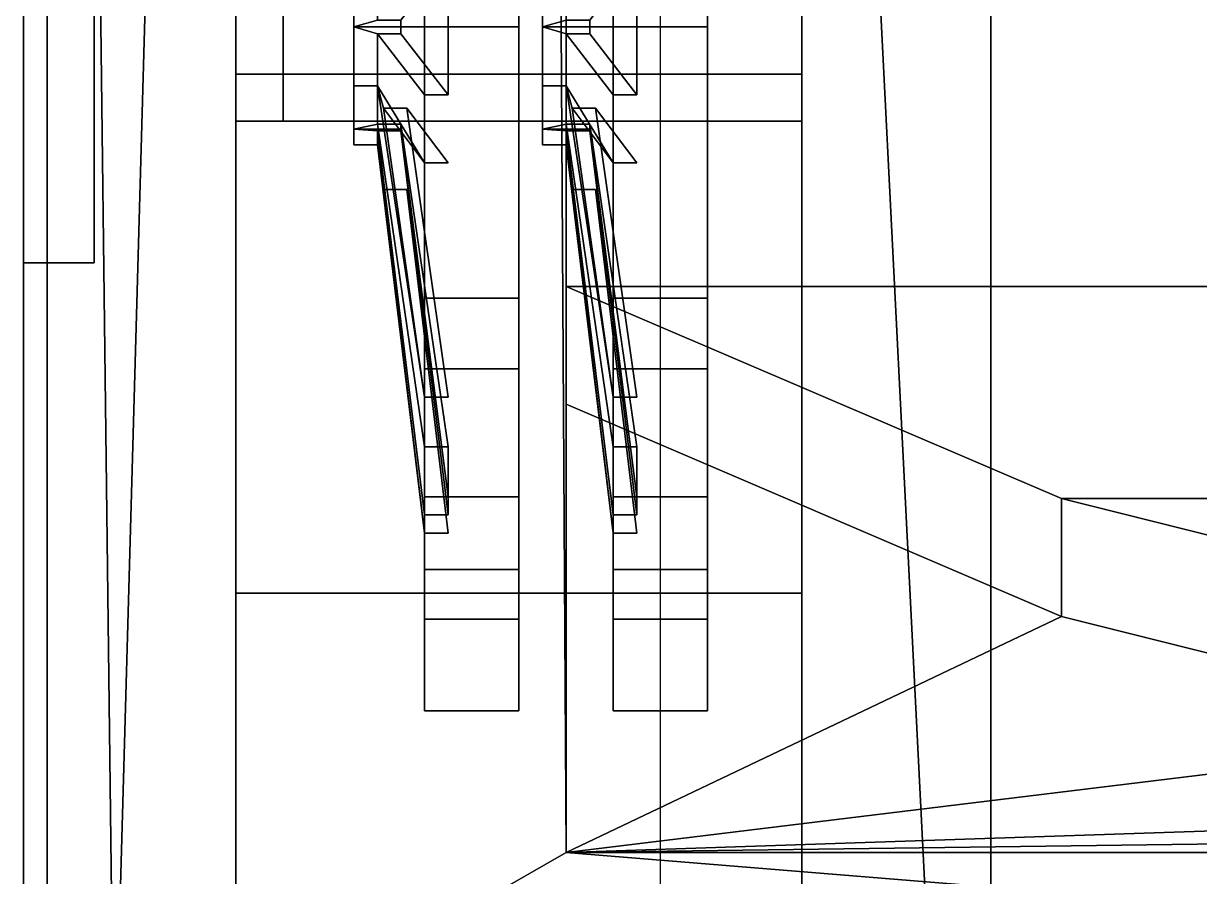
# Model space of a CAD drawing. Header units: millimetres. Extents: x -1.07 to 1.03, y -2.23 to 2.52.
# Drawn here: x -0.99 to -0.4915, y -0.1302 to 0.2314 of the extents above; entities that cross this region are included whole.
import ezdxf

# ---------------------------------------------------------------- set-up
doc = ezdxf.new("R2010")
doc.units = ezdxf.units.MM
doc.layers.add('tracks', color=3, linetype='Continuous')
doc.layers.add('wheels', color=2, linetype='Continuous')

msp = doc.modelspace()

# ---------------------------------------------------------------- linework, layer by layer
for points in [[(-0.72, 2.22286, 0.9), (-0.58, 2.29571, 0.69), (-0.58, -0.69, 0.69), (-0.72, 2.09, 0.9)], [(-0.58, 1.97571, 0.3), (-0.58, -0.69, 0.3), (-0.58, -0.69, 0.69), (-0.58, 2.29571, 0.69)], [(-0.98, 2.09, 0.9), (-0.98, -0.78, 0.9), (-0.98, -0.18, 0.99), (-0.98, 1.7, 0.99)], [(-0.72, 2.09, 0.9), (-0.58, -0.69, 0.69), (-0.58, -0.69, 0.69), (-0.72, -0.69, 0.9)], [(-0.95161, -0.23, 1.33), (-0.98, 2.08755, 1.29), (-0.98, 2.08755, 1.29), (-0.98, -0.23, 1.29)], [(-0.90194, 1.54, 1.4), (-0.90194, 1.85, 1.4), (-0.98, 2.08755, 1.29), (-0.95161, -0.23, 1.33)], [(-0.98, -0.78, 1.29), (-0.98, 2, 1.29), (-0.98, 1.7, 1.26), (-0.98, -0.18, 1.26)], [(-0.76, -0.12, 1.6), (-0.76, 1.98, 1.6), (-0.77, 1.85, 1.58591), (-0.77, 1.54, 1.58591)], [(0.76, 0.12, 1.6), (0.76, 1.98, 1.6), (-0.76, 1.98, 1.6), (-0.76, 0.12, 1.6)], [(0.58, 1.97571, 0.3), (0.58, -0.69, 0.3), (-0.58, -0.69, 0.3), (-0.58, 1.97571, 0.3)], [(-0.76, -0.12, 1.6), (-0.77, 1.54, 1.58591), (-0.90194, 1.54, 1.4), (-0.95161, -0.23, 1.33)], [(-0.99, 0.62, 0.99), (-0.99, -0.18, 0.99), (-0.99, 0.13, 1.11), (-0.99, 0.31, 1.11)], [(-0.98, 0.62, 0.99), (-0.98, -0.18, 0.99), (-0.99, -0.18, 0.99), (-0.99, 0.62, 0.99)], [(-0.99, -0.18, 1.26), (-0.99, 0.62, 1.26), (-0.99, 0.31, 1.24), (-0.99, 0.13, 1.24)], [(-0.98, -0.18, 1.26), (-0.98, 0.62, 1.26), (-0.99, 0.62, 1.26), (-0.99, -0.18, 1.26)], [(-0.96, 0.31, 1.24), (-0.96, 0.13, 1.24), (-0.99, 0.13, 1.24), (-0.99, 0.31, 1.24)], [(-0.96, 0.13, 1.11), (-0.96, 0.31, 1.11), (-0.99, 0.31, 1.11), (-0.99, 0.13, 1.11)], [(-0.96, 0.13, 1.24), (-0.96, 0.31, 1.24), (-0.96, 0.31, 1.11), (-0.96, 0.13, 1.11)], [(-0.99, -0.18, 0.99), (-0.99, -0.18, 1.26), (-0.99, 0.13, 1.24), (-0.99, 0.13, 1.11)], [(-0.96, 0.13, 1.24), (-0.96, 0.13, 1.11), (-0.99, 0.13, 1.11), (-0.99, 0.13, 1.24)], [(-0.55, -0.02, 1.65), (-0.55, 0.03, 1.65), (-0.76, 0.12, 1.65), (-0.76, 0.07, 1.65)], [(-0.55, 0.03, 1.65), (-0.55, 0.03, 1.6), (-0.76, 0.12, 1.6), (-0.76, 0.12, 1.65)], [(-0.76, 0.12, 1.65), (-0.76, 0.12, 1.6), (-0.76, 0.07, 1.6), (-0.76, 0.07, 1.65)], [(-0.55, 0.03, 1.6), (0.55, 0.03, 1.6), (0.76, 0.12, 1.6), (-0.76, 0.12, 1.6)], [(-0.76, 0.07, 1.65), (-0.76, 0.07, 1.6), (-0.55, -0.02, 1.6), (-0.55, -0.02, 1.65)], [(-0.76, 0.07, 1.6), (-0.76, -0.12, 1.6), (-0.76, -0.12, 1.6), (-0.55, -0.02, 1.6)], [(-0.35, -0.07, 1.65), (-0.35, -0.02, 1.65), (-0.55, 0.03, 1.65), (-0.55, -0.02, 1.65)], [(-0.35, -0.02, 1.65), (-0.35, -0.02, 1.6), (-0.55, 0.03, 1.6), (-0.55, 0.03, 1.65)], [(-0.35, -0.02, 1.6), (0.35, -0.02, 1.6), (0.55, 0.03, 1.6), (-0.55, 0.03, 1.6)], [(-0.55, -0.02, 1.6), (-0.76, -0.12, 1.6), (-0.76, -0.12, 1.6), (-0.35, -0.07, 1.6)], [(-0.55, -0.02, 1.65), (-0.55, -0.02, 1.6), (-0.35, -0.07, 1.6), (-0.35, -0.07, 1.65)], [(-0.35, -0.07, 1.6), (-0.76, -0.12, 1.6), (-0.76, -0.12, 1.6), (-0.16, -0.1, 1.6)], [(-0.16, -0.1, 1.6), (-0.76, -0.12, 1.6), (-0.76, -0.12, 1.6), (0, -0.11, 1.6)], [(0.76, -0.12, 1.6), (0, -0.11, 1.6), (-0.76, -0.12, 1.6), (0.76, -0.12, 1.6)], [(-0.51, -0.20148, 1.4), (-0.51, -0.14037, 1.55), (-0.76, -0.12, 1.6), (-0.95161, -0.23, 1.33)], [(0.51, -0.14037, 1.55), (0.76, -0.12, 1.6), (-0.76, -0.12, 1.6), (-0.51, -0.14037, 1.55)]]:
    msp.add_3dface(points)
at = {"layer": 'tracks'}
for points in [[(-0.9, 1.43, 0.05), (-0.9, 0.21, 0.05), (-0.9, 0.21, 0.09), (-0.9, 1.42, 0.09)], [(-0.66, 1.43, 0.05), (-0.66, 0.21, 0.05), (-0.9, 0.21, 0.05), (-0.9, 1.43, 0.05)], [(-0.66, 1.42, 0.09), (-0.66, 0.21, 0.09), (-0.66, 0.21, 0.05), (-0.66, 1.43, 0.05)], [(-0.66, 0.21, 0.09), (-0.66, 1.42, 0.09), (-0.9, 1.42, 0.09), (-0.9, 0.21, 0.09)], [(-0.66, 1.26, 0.64), (-0.66, 0.19, 0.64), (-0.9, 0.19, 0.64), (-0.9, 1.26, 0.64)], [(-0.66, 0.19, 0.68), (-0.66, 1.26, 0.68), (-0.9, 1.26, 0.68), (-0.9, 0.19, 0.68)], [(-0.9, 0.19, 0.68), (-0.9, 1.26, 0.68), (-0.9, 1.26, 0.64), (-0.9, 0.19, 0.64)], [(-0.66, 0.19, 0.64), (-0.66, 1.26, 0.64), (-0.66, 1.26, 0.68), (-0.66, 0.19, 0.68)], [(-0.66, 0.21, 0.05), (-0.66, -0.46, 0.15), (-0.9, -0.46, 0.15), (-0.9, 0.21, 0.05)], [(-0.9, 0.21, 0.05), (-0.9, -0.46, 0.15), (-0.9, -0.46, 0.19), (-0.9, 0.21, 0.09)], [(-0.66, -0.46, 0.19), (-0.66, 0.21, 0.09), (-0.9, 0.21, 0.09), (-0.9, -0.46, 0.19)], [(-0.66, 0.21, 0.09), (-0.66, -0.46, 0.19), (-0.66, -0.46, 0.15), (-0.66, 0.21, 0.05)], [(-0.9, -0.01, 0.72), (-0.9, 0.19, 0.68), (-0.9, 0.19, 0.64), (-0.9, -0.01, 0.67)], [(-0.66, 0.19, 0.64), (-0.66, -0.01, 0.67), (-0.9, -0.01, 0.67), (-0.9, 0.19, 0.64)], [(-0.66, -0.01, 0.72), (-0.66, 0.19, 0.68), (-0.9, 0.19, 0.68), (-0.9, -0.01, 0.72)], [(-0.66, -0.01, 0.67), (-0.66, 0.19, 0.64), (-0.66, 0.19, 0.68), (-0.66, -0.01, 0.72)], [(-0.66, -0.46, 0.83), (-0.66, -0.01, 0.72), (-0.9, -0.01, 0.72), (-0.9, -0.46, 0.83)], [(-0.66, -0.01, 0.67), (-0.66, -0.46, 0.79), (-0.9, -0.46, 0.79), (-0.9, -0.01, 0.67)], [(-0.9, -0.46, 0.83), (-0.9, -0.01, 0.72), (-0.9, -0.01, 0.67), (-0.9, -0.46, 0.79)], [(-0.66, -0.46, 0.79), (-0.66, -0.01, 0.67), (-0.66, -0.01, 0.72), (-0.66, -0.46, 0.83)]]:
    msp.add_3dface(points, dxfattribs=at)
at = {"layer": 'wheels'}
for points in [[(-0.78, 0.23, 0.66), (-0.78, 0.375, 0.62115), (-0.82, 0.375, 0.62115), (-0.82, 0.23, 0.66)], [(-0.78, 0.375, 0.11885), (-0.78, 0.23, 0.08), (-0.82, 0.23, 0.08), (-0.82, 0.375, 0.11885)], [(-0.82, 0.23, 0.66), (-0.82, 0.375, 0.62115), (-0.82, 0.345, 0.56919), (-0.82, 0.23, 0.6)], [(-0.82, 0.375, 0.11885), (-0.82, 0.23, 0.08), (-0.82, 0.23, 0.14), (-0.82, 0.345, 0.17081)], [(-0.7, 0.375, 0.11885), (-0.7, 0.23, 0.08), (-0.74, 0.23, 0.08), (-0.74, 0.375, 0.11885)], [(-0.74, 0.375, 0.11885), (-0.74, 0.23, 0.08), (-0.74, 0.23, 0.14), (-0.74, 0.345, 0.17081)], [(-0.7, 0.23, 0.66), (-0.7, 0.375, 0.62115), (-0.74, 0.375, 0.62115), (-0.74, 0.23, 0.66)], [(-0.74, 0.23, 0.66), (-0.74, 0.375, 0.62115), (-0.74, 0.345, 0.56919), (-0.74, 0.23, 0.6)], [(-0.78, 0.345, 0.56919), (-0.78, 0.23, 0.6), (-0.82, 0.23, 0.6), (-0.82, 0.345, 0.56919)], [(-0.78, 0.23, 0.14), (-0.78, 0.345, 0.17081), (-0.82, 0.345, 0.17081), (-0.82, 0.23, 0.14)], [(-0.7, 0.23, 0.14), (-0.7, 0.345, 0.17081), (-0.74, 0.345, 0.17081), (-0.74, 0.23, 0.14)], [(-0.7, 0.345, 0.56919), (-0.7, 0.23, 0.6), (-0.74, 0.23, 0.6), (-0.74, 0.345, 0.56919)], [(-0.88, 0.25, 0.40464), (-0.88, 0.27, 0.37), (-0.88, 0.25, 0.33536), (-0.88, 0.21, 0.40464)], [(-0.84, 0.23288, 0.41923), (-0.84, 0.255, 0.4133), (-0.85, 0.255, 0.4133), (-0.85, 0.23, 0.42)], [(-0.84, 0.255, 0.3267), (-0.84, 0.23288, 0.32077), (-0.85, 0.23, 0.32), (-0.85, 0.255, 0.3267)], [(-0.85, 0.23, 0.42), (-0.85, 0.255, 0.4133), (-0.85, 0.25, 0.40464), (-0.85, 0.21, 0.40464)], [(-0.85, 0.255, 0.3267), (-0.85, 0.23, 0.32), (-0.85, 0.25, 0.33536)], [(-0.81, 0.23, 0.6), (-0.81, 0.25884, 0.59227), (-0.83, 0.23288, 0.41923), (-0.83, 0.23, 0.42)], [(-0.81, 0.25884, 0.14773), (-0.81, 0.23, 0.14), (-0.83, 0.23, 0.32), (-0.83, 0.23288, 0.32077)], [(-0.76, 0.255, 0.3267), (-0.76, 0.23288, 0.32077), (-0.77, 0.23, 0.32), (-0.77, 0.255, 0.3267)], [(-0.77, 0.255, 0.3267), (-0.77, 0.23, 0.32), (-0.77, 0.25, 0.33536)], [(-0.76, 0.23288, 0.41923), (-0.76, 0.255, 0.4133), (-0.77, 0.255, 0.4133), (-0.77, 0.23, 0.42)], [(-0.77, 0.23, 0.42), (-0.77, 0.255, 0.4133), (-0.77, 0.25, 0.40464), (-0.77, 0.21, 0.40464)], [(-0.73, 0.25884, 0.14773), (-0.73, 0.23, 0.14), (-0.75, 0.23, 0.32), (-0.75, 0.23288, 0.32077)], [(-0.73, 0.23, 0.6), (-0.73, 0.25884, 0.59227), (-0.75, 0.23288, 0.41923), (-0.75, 0.23, 0.42)], [(-0.85, 0.21, 0.40464), (-0.85, 0.25, 0.40464), (-0.88, 0.25, 0.40464), (-0.88, 0.21, 0.40464)], [(-0.85, 0.25, 0.33536), (-0.85, 0.21, 0.33536), (-0.88, 0.21, 0.33536), (-0.88, 0.25, 0.33536)], [(-0.88, 0.21, 0.40464), (-0.88, 0.25, 0.33536), (-0.88, 0.21, 0.33536), (-0.88, 0.19, 0.37)], [(-0.85, 0.23, 0.32), (-0.85, 0.205, 0.3267), (-0.85, 0.21, 0.33536), (-0.85, 0.25, 0.33536)], [(-0.77, 0.25, 0.33536), (-0.77, 0.21, 0.33536), (-0.82, 0.21, 0.33536), (-0.82, 0.25, 0.33536)], [(-0.77, 0.21, 0.40464), (-0.77, 0.25, 0.40464), (-0.82, 0.25, 0.40464), (-0.82, 0.21, 0.40464)], [(-0.77, 0.23, 0.32), (-0.77, 0.205, 0.3267), (-0.77, 0.21, 0.33536), (-0.77, 0.25, 0.33536)], [(-0.83, 0.23, 0.42), (-0.83, 0.23288, 0.41923), (-0.84, 0.23288, 0.41923), (-0.85, 0.23, 0.42)], [(-0.83, 0.23288, 0.32077), (-0.83, 0.23, 0.32), (-0.85, 0.23, 0.32), (-0.84, 0.23288, 0.32077)], [(-0.84, 0.205, 0.4133), (-0.84, 0.22712, 0.41923), (-0.85, 0.23, 0.42), (-0.85, 0.205, 0.4133)], [(-0.83, 0.22712, 0.41923), (-0.83, 0.23, 0.42), (-0.85, 0.23, 0.42), (-0.84, 0.22712, 0.41923)], [(-0.83, 0.23, 0.32), (-0.83, 0.22712, 0.32077), (-0.84, 0.22712, 0.32077), (-0.85, 0.23, 0.32)], [(-0.84, 0.22712, 0.32077), (-0.84, 0.205, 0.3267), (-0.85, 0.205, 0.3267), (-0.85, 0.23, 0.32)], [(-0.85, 0.205, 0.4133), (-0.85, 0.23, 0.42), (-0.85, 0.21, 0.40464)], [(-0.81, 0.20116, 0.59227), (-0.81, 0.23, 0.6), (-0.83, 0.23, 0.42), (-0.83, 0.22712, 0.41923)], [(-0.81, 0.23, 0.14), (-0.81, 0.20116, 0.14773), (-0.83, 0.22712, 0.32077), (-0.83, 0.23, 0.32)], [(-0.78, 0.085, 0.62115), (-0.78, 0.23, 0.66), (-0.82, 0.23, 0.66), (-0.82, 0.085, 0.62115)], [(-0.78, 0.23, 0.08), (-0.78, 0.085, 0.11885), (-0.82, 0.085, 0.11885), (-0.82, 0.23, 0.08)], [(-0.78, 0.23, 0.6), (-0.78, 0.115, 0.56919), (-0.82, 0.115, 0.56919), (-0.82, 0.23, 0.6)], [(-0.78, 0.115, 0.17081), (-0.78, 0.23, 0.14), (-0.82, 0.23, 0.14), (-0.82, 0.115, 0.17081)], [(-0.82, 0.23, 0.08), (-0.82, 0.085, 0.11885), (-0.82, 0.115, 0.17081), (-0.82, 0.23, 0.14)], [(-0.82, 0.085, 0.62115), (-0.82, 0.23, 0.66), (-0.82, 0.23, 0.6), (-0.82, 0.115, 0.56919)], [(-0.75, 0.23288, 0.32077), (-0.75, 0.23, 0.32), (-0.77, 0.23, 0.32), (-0.76, 0.23288, 0.32077)], [(-0.75, 0.23, 0.42), (-0.75, 0.23288, 0.41923), (-0.76, 0.23288, 0.41923), (-0.77, 0.23, 0.42)], [(-0.75, 0.23, 0.32), (-0.75, 0.22712, 0.32077), (-0.76, 0.22712, 0.32077), (-0.77, 0.23, 0.32)], [(-0.76, 0.22712, 0.32077), (-0.76, 0.205, 0.3267), (-0.77, 0.205, 0.3267), (-0.77, 0.23, 0.32)], [(-0.76, 0.205, 0.4133), (-0.76, 0.22712, 0.41923), (-0.77, 0.23, 0.42), (-0.77, 0.205, 0.4133)], [(-0.75, 0.22712, 0.41923), (-0.75, 0.23, 0.42), (-0.77, 0.23, 0.42), (-0.76, 0.22712, 0.41923)], [(-0.77, 0.205, 0.4133), (-0.77, 0.23, 0.42), (-0.77, 0.21, 0.40464)], [(-0.73, 0.23, 0.14), (-0.73, 0.20116, 0.14773), (-0.75, 0.22712, 0.32077), (-0.75, 0.23, 0.32)], [(-0.73, 0.20116, 0.59227), (-0.73, 0.23, 0.6), (-0.75, 0.23, 0.42), (-0.75, 0.22712, 0.41923)], [(-0.7, 0.23, 0.08), (-0.7, 0.085, 0.11885), (-0.74, 0.085, 0.11885), (-0.74, 0.23, 0.08)], [(-0.74, 0.23, 0.08), (-0.74, 0.085, 0.11885), (-0.74, 0.115, 0.17081), (-0.74, 0.23, 0.14)], [(-0.7, 0.115, 0.17081), (-0.7, 0.23, 0.14), (-0.74, 0.23, 0.14), (-0.74, 0.115, 0.17081)], [(-0.7, 0.085, 0.62115), (-0.7, 0.23, 0.66), (-0.74, 0.23, 0.66), (-0.74, 0.085, 0.62115)], [(-0.74, 0.085, 0.62115), (-0.74, 0.23, 0.66), (-0.74, 0.23, 0.6), (-0.74, 0.115, 0.56919)], [(-0.7, 0.23, 0.6), (-0.7, 0.115, 0.56919), (-0.74, 0.115, 0.56919), (-0.74, 0.23, 0.6)], [(-0.82, 0.20116, 0.59227), (-0.81, 0.20116, 0.59227), (-0.83, 0.22712, 0.41923), (-0.84, 0.22712, 0.41923)], [(-0.82, 0.17232, 0.58454), (-0.82, 0.20116, 0.59227), (-0.84, 0.22712, 0.41923), (-0.84, 0.205, 0.4133)], [(-0.82, 0.20116, 0.14773), (-0.82, 0.17232, 0.15546), (-0.84, 0.205, 0.3267), (-0.84, 0.22712, 0.32077)], [(-0.81, 0.20116, 0.14773), (-0.82, 0.20116, 0.14773), (-0.84, 0.22712, 0.32077), (-0.83, 0.22712, 0.32077)], [(-0.74, 0.20116, 0.14773), (-0.74, 0.17232, 0.15546), (-0.76, 0.205, 0.3267), (-0.76, 0.22712, 0.32077)], [(-0.73, 0.20116, 0.14773), (-0.74, 0.20116, 0.14773), (-0.76, 0.22712, 0.32077), (-0.75, 0.22712, 0.32077)], [(-0.74, 0.20116, 0.59227), (-0.73, 0.20116, 0.59227), (-0.75, 0.22712, 0.41923), (-0.76, 0.22712, 0.41923)], [(-0.74, 0.17232, 0.58454), (-0.74, 0.20116, 0.59227), (-0.76, 0.22712, 0.41923), (-0.76, 0.205, 0.4133)], [(-0.85, 0.19, 0.37), (-0.85, 0.21, 0.40464), (-0.88, 0.21, 0.40464), (-0.88, 0.19, 0.37)], [(-0.85, 0.21, 0.33536), (-0.85, 0.19, 0.37), (-0.88, 0.19, 0.37), (-0.88, 0.21, 0.33536)], [(-0.85, 0.205, 0.3267), (-0.85, 0.1867, 0.345), (-0.85, 0.21, 0.33536)], [(-0.85, 0.1867, 0.345), (-0.85, 0.18, 0.37), (-0.85, 0.19, 0.37), (-0.85, 0.21, 0.33536)], [(-0.85, 0.1867, 0.395), (-0.85, 0.205, 0.4133), (-0.85, 0.21, 0.40464), (-0.85, 0.19, 0.37)], [(-0.77, 0.19, 0.37), (-0.77, 0.21, 0.40464), (-0.82, 0.21, 0.40464), (-0.82, 0.19, 0.37)], [(-0.77, 0.21, 0.33536), (-0.77, 0.19, 0.37), (-0.82, 0.19, 0.37), (-0.82, 0.21, 0.33536)], [(-0.77, 0.1867, 0.395), (-0.77, 0.205, 0.4133), (-0.77, 0.21, 0.40464), (-0.77, 0.19, 0.37)], [(-0.77, 0.205, 0.3267), (-0.77, 0.1867, 0.345), (-0.77, 0.21, 0.33536)], [(-0.77, 0.1867, 0.345), (-0.77, 0.18, 0.37), (-0.77, 0.19, 0.37), (-0.77, 0.21, 0.33536)], [(-0.84, 0.205, 0.3267), (-0.84, 0.18881, 0.34289), (-0.85, 0.1867, 0.345), (-0.85, 0.205, 0.3267)], [(-0.84, 0.18881, 0.39711), (-0.84, 0.205, 0.4133), (-0.85, 0.205, 0.4133), (-0.85, 0.1867, 0.395)], [(-0.82, 0.17232, 0.58454), (-0.82, 0.17232, 0.58454), (-0.84, 0.205, 0.4133), (-0.83747, 0.19555, 0.42967)], [(-0.82, 0.17232, 0.15546), (-0.82, 0.17232, 0.15546), (-0.83747, 0.19555, 0.31033), (-0.84, 0.205, 0.3267)], [(-0.82, 0.07304, 0.21277), (-0.82, 0.07304, 0.21277), (-0.84, 0.205, 0.3267), (-0.83747, 0.19555, 0.31033)], [(-0.82, 0.07304, 0.21277), (-0.82, 0.05193, 0.23389), (-0.84, 0.18881, 0.34289), (-0.84, 0.205, 0.3267)], [(-0.82, 0.07304, 0.52723), (-0.82, 0.07304, 0.52723), (-0.83747, 0.19555, 0.42967), (-0.84, 0.205, 0.4133)], [(-0.82, 0.05193, 0.50611), (-0.82, 0.07304, 0.52723), (-0.84, 0.205, 0.4133), (-0.84, 0.18881, 0.39711)], [(-0.76, 0.205, 0.3267), (-0.76, 0.18881, 0.34289), (-0.77, 0.1867, 0.345), (-0.77, 0.205, 0.3267)], [(-0.76, 0.18881, 0.39711), (-0.76, 0.205, 0.4133), (-0.77, 0.205, 0.4133), (-0.77, 0.1867, 0.395)], [(-0.74, 0.17232, 0.15546), (-0.74, 0.17232, 0.15546), (-0.75747, 0.19555, 0.31033), (-0.76, 0.205, 0.3267)], [(-0.74, 0.07304, 0.21277), (-0.74, 0.07304, 0.21277), (-0.76, 0.205, 0.3267), (-0.75747, 0.19555, 0.31033)], [(-0.74, 0.07304, 0.21277), (-0.74, 0.05193, 0.23389), (-0.76, 0.18881, 0.34289), (-0.76, 0.205, 0.3267)], [(-0.74, 0.17232, 0.58454), (-0.74, 0.17232, 0.58454), (-0.76, 0.205, 0.4133), (-0.75747, 0.19555, 0.42967)], [(-0.74, 0.07304, 0.52723), (-0.74, 0.07304, 0.52723), (-0.75747, 0.19555, 0.42967), (-0.76, 0.205, 0.4133)], [(-0.74, 0.05193, 0.50611), (-0.74, 0.07304, 0.52723), (-0.76, 0.205, 0.4133), (-0.76, 0.18881, 0.39711)], [(-0.81, 0.17232, 0.58454), (-0.82, 0.17232, 0.58454), (-0.83747, 0.19555, 0.42967), (-0.82747, 0.19555, 0.42967)], [(-0.82, 0.17232, 0.15546), (-0.81, 0.17232, 0.15546), (-0.82747, 0.19555, 0.31033), (-0.83747, 0.19555, 0.31033)], [(-0.81, 0.07304, 0.21277), (-0.82, 0.07304, 0.21277), (-0.83747, 0.19555, 0.31033), (-0.82747, 0.19555, 0.31033)], [(-0.82, 0.07304, 0.52723), (-0.81, 0.07304, 0.52723), (-0.82747, 0.19555, 0.42967), (-0.83747, 0.19555, 0.42967)], [(-0.74, 0.17232, 0.15546), (-0.73, 0.17232, 0.15546), (-0.74747, 0.19555, 0.31033), (-0.75747, 0.19555, 0.31033)], [(-0.73, 0.07304, 0.21277), (-0.74, 0.07304, 0.21277), (-0.75747, 0.19555, 0.31033), (-0.74747, 0.19555, 0.31033)], [(-0.73, 0.17232, 0.58454), (-0.74, 0.17232, 0.58454), (-0.75747, 0.19555, 0.42967), (-0.74747, 0.19555, 0.42967)], [(-0.74, 0.07304, 0.52723), (-0.73, 0.07304, 0.52723), (-0.74747, 0.19555, 0.42967), (-0.75747, 0.19555, 0.42967)], [(-0.85, 0.18, 0.37), (-0.85, 0.1867, 0.395), (-0.85, 0.19, 0.37)], [(-0.77, 0.18, 0.37), (-0.77, 0.1867, 0.395), (-0.77, 0.19, 0.37)], [(-0.83, 0.18881, 0.34289), (-0.83, 0.1867, 0.345), (-0.85, 0.1867, 0.345), (-0.84, 0.18881, 0.34289)], [(-0.83, 0.1867, 0.395), (-0.83, 0.18881, 0.39711), (-0.84, 0.18881, 0.39711), (-0.85, 0.1867, 0.395)], [(-0.83, 0.1867, 0.345), (-0.83, 0.18593, 0.34788), (-0.84, 0.18593, 0.34788), (-0.85, 0.1867, 0.345)], [(-0.84, 0.18593, 0.34788), (-0.84, 0.18, 0.37), (-0.85, 0.18, 0.37), (-0.85, 0.1867, 0.345)], [(-0.83, 0.18593, 0.39212), (-0.83, 0.1867, 0.395), (-0.85, 0.1867, 0.395), (-0.84, 0.18593, 0.39212)], [(-0.84, 0.18, 0.37), (-0.84, 0.18593, 0.39212), (-0.85, 0.1867, 0.395), (-0.85, 0.18, 0.37)], [(-0.82, 0.05193, 0.23389), (-0.81, 0.05193, 0.23389), (-0.83, 0.18881, 0.34289), (-0.84, 0.18881, 0.34289)], [(-0.81, 0.05193, 0.50611), (-0.82, 0.05193, 0.50611), (-0.84, 0.18881, 0.39711), (-0.83, 0.18881, 0.39711)], [(-0.82, 0.02309, 0.28384), (-0.82, 0.01536, 0.31268), (-0.84, 0.18, 0.37), (-0.84, 0.18593, 0.34788)], [(-0.81, 0.02309, 0.28384), (-0.82, 0.02309, 0.28384), (-0.84, 0.18593, 0.34788), (-0.83, 0.18593, 0.34788)], [(-0.82, 0.01536, 0.42732), (-0.82, 0.02309, 0.45616), (-0.84, 0.18593, 0.39212), (-0.84, 0.18, 0.37)], [(-0.82, 0.02309, 0.45616), (-0.81, 0.02309, 0.45616), (-0.83, 0.18593, 0.39212), (-0.84, 0.18593, 0.39212)], [(-0.81, 0.05193, 0.23389), (-0.81, 0.03081, 0.255), (-0.83, 0.1867, 0.345), (-0.83, 0.18881, 0.34289)], [(-0.81, 0.03081, 0.485), (-0.81, 0.05193, 0.50611), (-0.83, 0.18881, 0.39711), (-0.83, 0.1867, 0.395)], [(-0.81, 0.03081, 0.255), (-0.81, 0.02309, 0.28384), (-0.83, 0.18593, 0.34788), (-0.83, 0.1867, 0.345)], [(-0.81, 0.02309, 0.45616), (-0.81, 0.03081, 0.485), (-0.83, 0.1867, 0.395), (-0.83, 0.18593, 0.39212)], [(-0.75, 0.18881, 0.34289), (-0.75, 0.1867, 0.345), (-0.77, 0.1867, 0.345), (-0.76, 0.18881, 0.34289)], [(-0.75, 0.1867, 0.395), (-0.75, 0.18881, 0.39711), (-0.76, 0.18881, 0.39711), (-0.77, 0.1867, 0.395)], [(-0.76, 0.18, 0.37), (-0.76, 0.18593, 0.39212), (-0.77, 0.1867, 0.395), (-0.77, 0.18, 0.37)], [(-0.75, 0.1867, 0.345), (-0.75, 0.18593, 0.34788), (-0.76, 0.18593, 0.34788), (-0.77, 0.1867, 0.345)], [(-0.76, 0.18593, 0.34788), (-0.76, 0.18, 0.37), (-0.77, 0.18, 0.37), (-0.77, 0.1867, 0.345)], [(-0.75, 0.18593, 0.39212), (-0.75, 0.1867, 0.395), (-0.77, 0.1867, 0.395), (-0.76, 0.18593, 0.39212)], [(-0.74, 0.05193, 0.23389), (-0.73, 0.05193, 0.23389), (-0.75, 0.18881, 0.34289), (-0.76, 0.18881, 0.34289)], [(-0.73, 0.05193, 0.50611), (-0.74, 0.05193, 0.50611), (-0.76, 0.18881, 0.39711), (-0.75, 0.18881, 0.39711)], [(-0.74, 0.01536, 0.42732), (-0.74, 0.02309, 0.45616), (-0.76, 0.18593, 0.39212), (-0.76, 0.18, 0.37)], [(-0.74, 0.02309, 0.28384), (-0.74, 0.01536, 0.31268), (-0.76, 0.18, 0.37), (-0.76, 0.18593, 0.34788)], [(-0.73, 0.02309, 0.28384), (-0.74, 0.02309, 0.28384), (-0.76, 0.18593, 0.34788), (-0.75, 0.18593, 0.34788)], [(-0.74, 0.02309, 0.45616), (-0.73, 0.02309, 0.45616), (-0.75, 0.18593, 0.39212), (-0.76, 0.18593, 0.39212)], [(-0.73, 0.05193, 0.23389), (-0.73, 0.03081, 0.255), (-0.75, 0.1867, 0.345), (-0.75, 0.18881, 0.34289)], [(-0.73, 0.03081, 0.485), (-0.73, 0.05193, 0.50611), (-0.75, 0.18881, 0.39711), (-0.75, 0.1867, 0.395)], [(-0.73, 0.03081, 0.255), (-0.73, 0.02309, 0.28384), (-0.75, 0.18593, 0.34788), (-0.75, 0.1867, 0.345)], [(-0.73, 0.02309, 0.45616), (-0.73, 0.03081, 0.485), (-0.75, 0.1867, 0.395), (-0.75, 0.18593, 0.39212)], [(-0.82, 0.01536, 0.31268), (-0.82, 0.01536, 0.31268), (-0.83747, 0.1611, 0.37), (-0.84, 0.18, 0.37)], [(-0.82, 0.01536, 0.42732), (-0.82, 0.01536, 0.42732), (-0.84, 0.18, 0.37), (-0.83747, 0.1611, 0.37)], [(-0.74, 0.01536, 0.42732), (-0.74, 0.01536, 0.42732), (-0.76, 0.18, 0.37), (-0.75747, 0.1611, 0.37)], [(-0.74, 0.01536, 0.31268), (-0.74, 0.01536, 0.31268), (-0.75747, 0.1611, 0.37), (-0.76, 0.18, 0.37)], [(-0.82, 0.01536, 0.31268), (-0.81, 0.01536, 0.31268), (-0.82747, 0.1611, 0.37), (-0.83747, 0.1611, 0.37)], [(-0.81, 0.01536, 0.42732), (-0.82, 0.01536, 0.42732), (-0.83747, 0.1611, 0.37), (-0.82747, 0.1611, 0.37)], [(-0.73, 0.01536, 0.42732), (-0.74, 0.01536, 0.42732), (-0.75747, 0.1611, 0.37), (-0.74747, 0.1611, 0.37)], [(-0.74, 0.01536, 0.31268), (-0.73, 0.01536, 0.31268), (-0.74747, 0.1611, 0.37), (-0.75747, 0.1611, 0.37)], [(-0.78, 0.115, 0.56919), (-0.78, 0.03081, 0.485), (-0.82, 0.03081, 0.485), (-0.82, 0.115, 0.56919)], [(-0.78, 0.03081, 0.255), (-0.78, 0.115, 0.17081), (-0.82, 0.115, 0.17081), (-0.82, 0.03081, 0.255)], [(-0.82, 0.085, 0.11885), (-0.82, -0.02115, 0.225), (-0.82, 0.03081, 0.255), (-0.82, 0.115, 0.17081)], [(-0.82, -0.02115, 0.515), (-0.82, 0.085, 0.62115), (-0.82, 0.115, 0.56919), (-0.82, 0.03081, 0.485)], [(-0.74, 0.085, 0.11885), (-0.74, -0.02115, 0.225), (-0.74, 0.03081, 0.255), (-0.74, 0.115, 0.17081)], [(-0.7, 0.03081, 0.255), (-0.7, 0.115, 0.17081), (-0.74, 0.115, 0.17081), (-0.74, 0.03081, 0.255)], [(-0.74, -0.02115, 0.515), (-0.74, 0.085, 0.62115), (-0.74, 0.115, 0.56919), (-0.74, 0.03081, 0.485)], [(-0.7, 0.115, 0.56919), (-0.7, 0.03081, 0.485), (-0.74, 0.03081, 0.485), (-0.74, 0.115, 0.56919)], [(-0.78, -0.02115, 0.515), (-0.78, 0.085, 0.62115), (-0.82, 0.085, 0.62115), (-0.82, -0.02115, 0.515)], [(-0.78, 0.085, 0.11885), (-0.78, -0.02115, 0.225), (-0.82, -0.02115, 0.225), (-0.82, 0.085, 0.11885)], [(-0.7, 0.085, 0.11885), (-0.7, -0.02115, 0.225), (-0.74, -0.02115, 0.225), (-0.74, 0.085, 0.11885)], [(-0.7, -0.02115, 0.515), (-0.7, 0.085, 0.62115), (-0.74, 0.085, 0.62115), (-0.74, -0.02115, 0.515)], [(-0.78, 0.03081, 0.485), (-0.78, 0, 0.37), (-0.82, 0, 0.37), (-0.82, 0.03081, 0.485)], [(-0.78, 0, 0.37), (-0.78, 0.03081, 0.255), (-0.82, 0.03081, 0.255), (-0.82, 0, 0.37)], [(-0.82, -0.02115, 0.225), (-0.82, -0.06, 0.37), (-0.82, 0, 0.37), (-0.82, 0.03081, 0.255)], [(-0.82, -0.06, 0.37), (-0.82, -0.02115, 0.515), (-0.82, 0.03081, 0.485), (-0.82, 0, 0.37)], [(-0.74, -0.06, 0.37), (-0.74, -0.02115, 0.515), (-0.74, 0.03081, 0.485), (-0.74, 0, 0.37)], [(-0.7, 0.03081, 0.485), (-0.7, 0, 0.37), (-0.74, 0, 0.37), (-0.74, 0.03081, 0.485)], [(-0.74, -0.02115, 0.225), (-0.74, -0.06, 0.37), (-0.74, 0, 0.37), (-0.74, 0.03081, 0.255)], [(-0.7, 0, 0.37), (-0.7, 0.03081, 0.255), (-0.74, 0.03081, 0.255), (-0.74, 0, 0.37)], [(-0.78, -0.06, 0.37), (-0.78, -0.02115, 0.515), (-0.82, -0.02115, 0.515), (-0.82, -0.06, 0.37)], [(-0.78, -0.02115, 0.225), (-0.78, -0.06, 0.37), (-0.82, -0.06, 0.37), (-0.82, -0.02115, 0.225)], [(-0.7, -0.06, 0.37), (-0.7, -0.02115, 0.515), (-0.74, -0.02115, 0.515), (-0.74, -0.06, 0.37)], [(-0.7, -0.02115, 0.225), (-0.7, -0.06, 0.37), (-0.74, -0.06, 0.37), (-0.74, -0.02115, 0.225)]]:
    msp.add_3dface(points, dxfattribs=at)

doc.saveas('drawing.dxf')
